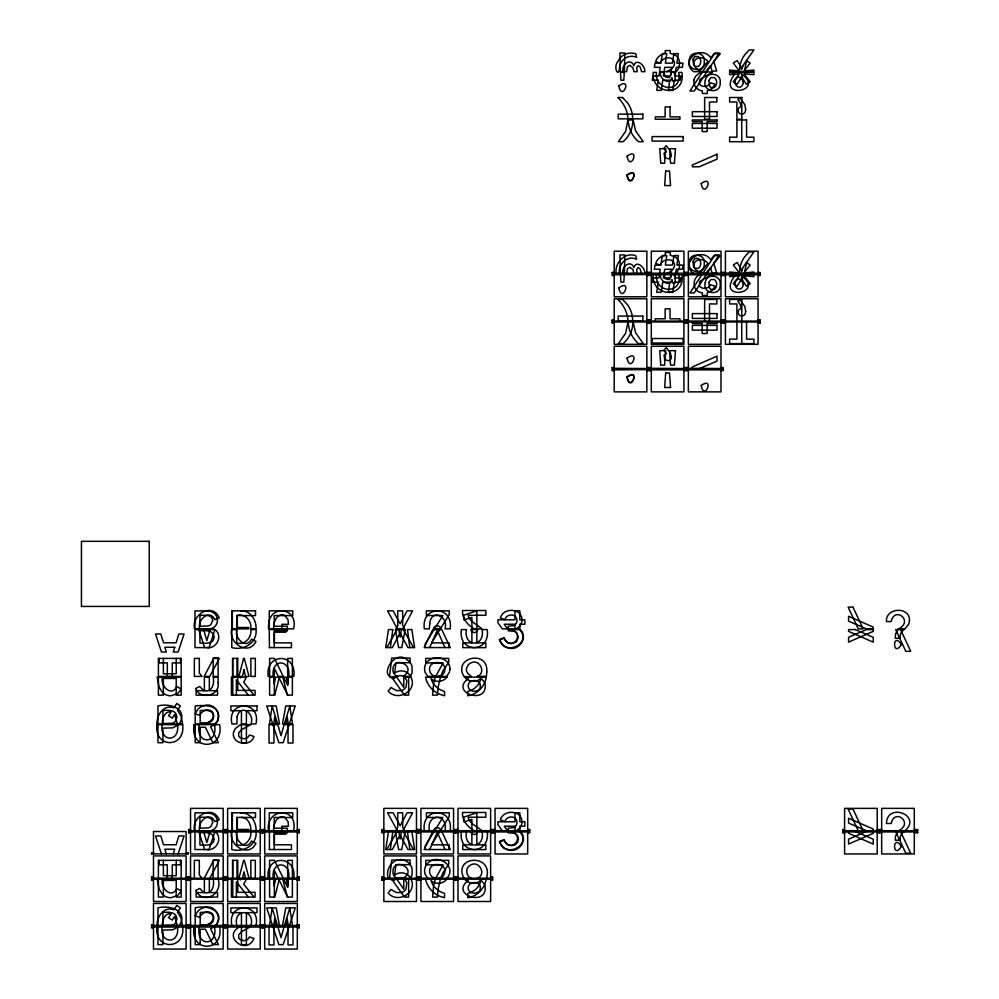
<?xml version="1.0" encoding="UTF-8"?>
<svg xmlns="http://www.w3.org/2000/svg" width="999" height="999" viewBox="0 0 999 999"><rect width="100%" height="100%" fill="white"/><g stroke="black" fill="none" stroke-linecap="round" stroke-linejoin="round"><path stroke-width="1.5" d="M262.799 880.194L264.685 880.194L262.799 880.269L262.799 879.17L299.213 879.17L299.213 880.269L297.315 880.269L299.213 879.944M297.315 877.921L299.213 877.921M299.213 927.497L297.315 927.834L299.213 927.821L299.213 926.71L297.315 926.785M455.444 831.942L453.558 831.605L455.444 831.692L455.444 832.729M157.043 925.898C156.543 916.995 163.861 905.868 173.838 909.852L176.823 905.419L180.357 907.891L177.497 912.199L181.044 917.944L182.555 925.898M182.655 926.61C185.614 950.499 153.983 950.499 156.943 926.61M194.068 926.61C189.61 952.784 224.126 952.784 219.668 926.61M268.144 878.346C265.197 854.47 296.79 854.47 293.856 878.346M194.53 830.806C191.096 816.27 212.7 803.92 219.231 819.804L214.76 821.503C209.728 810.514 196.94 821.815 199.688 830.806M268.444 830.806C265.347 807.654 298.614 806.006 293.581 830.806M256.069 831.518C257.33 844.854 243.881 852.784 231.78 849.537L231.78 831.518M627.984 321.915L625.649 333.229L618.406 343.619L623.126 343.619C629.395 338.274 632.966 330.157 632.804 321.915M744.305 71.691L746.665 60.34L753.883 49.95L749.163 49.95L744.53 55.07A26.611 26.611 0 0 0 739.822 66.596L739.472 71.691M744.305 273.626L746.665 262.275L753.883 251.885L749.163 251.885L744.53 257.005A26.611 26.611 0 0 0 739.822 268.531L739.472 273.626M624.363 71.691L624.85 53.009L619.917 53.009L620.391 71.691L626.648 71.691L627.372 66.796L629.732 65.347L632.891 67.607L633.903 71.691L637.15 71.691L636.675 67.645L638.099 65.659L640.084 66.908L641.62 71.691L644.767 71.691C645.654 65.996 636.4 57.48 633.841 65.609C630.606 57.218 620.829 65.01 623.176 71.691M624.313 274.338L623.776 282.18L620.966 282.18L620.441 274.338M624.363 273.626L624.85 254.945L619.917 254.945L620.391 273.626M429.345 830.806C426.223 812.786 448.201 812.849 445.042 830.806M482.117 831.518C485.227 849.562 463.361 849.437 466.421 831.518M177.472 724.675C180.232 742.619 159.453 742.482 162.1 724.675M177.472 926.61C180.232 944.554 159.453 944.417 162.1 926.61M162.25 723.963C162.2 718.93 164.535 710.614 171.091 711.987L168.606 715.684L172.253 718.156L174.688 714.497L177.322 723.963M162.25 925.898C162.2 920.866 164.535 912.549 171.091 913.923L168.606 917.619L172.253 920.091L174.688 916.433L177.322 925.898M199.251 724.675C195.292 744.804 218.531 744.967 214.448 724.675M199.251 926.61C195.292 946.74 218.531 946.902 214.448 926.61M273.301 676.41C270.567 658.466 291.296 658.628 288.674 676.41M273.301 878.346C270.567 860.401 291.296 860.564 288.674 878.346M487.225 831.518C490.659 855.494 457.842 855.494 461.376 831.518M273.626 628.87C273.189 622.714 276.748 612.399 284.727 615.396L288.024 619.617L288.436 624.325L281.855 624.325L281.855 628.87M273.626 830.806C273.189 824.65 276.748 814.335 284.727 817.332L288.024 821.553L288.436 826.26L281.855 826.26L281.855 830.806M424.325 830.806C420.904 806.817 453.658 806.842 450.162 830.806M199.688 628.87C196.94 619.88 209.728 608.578 214.76 619.567L219.231 617.869C212.7 601.985 191.096 614.335 194.53 628.87L213.599 628.87L212.188 628.234C217.095 626.435 218.694 620.329 216.433 615.908C212.138 608.466 201.885 611.525 194.98 610.851L194.98 628.87M250.874 831.518C251.785 839.572 245.08 847.052 236.738 844.942L236.738 831.518C234.228 840.084 246.166 851.897 251.548 841.058L255.956 843.343C248.826 858.278 228.371 845.466 231.593 831.518M389.56 676.398L391.733 658.079L410.052 658.079L410.052 662.699L396.041 662.699L394.568 673.201C399.463 669.13 407.817 670.529 410.626 676.398L403.121 676.398C419.043 666.121 390.846 653.758 393.057 671.565A6.943 6.943 0 0 0 396.403 675.948L397.552 676.398C376.123 682.18 393.094 648.264 406.493 659.34A11.676 11.676 0 0 1 412.05 666.545L412.1 672.814L410.427 676.398M389.56 878.346L391.733 860.027L410.052 860.027L410.052 864.647L396.041 864.647L394.568 875.149C399.463 871.078 407.817 872.477 410.626 878.346M273.751 723.963L274.75 716.633L276.061 723.963M273.751 925.898L274.75 918.568L276.061 925.898M390.334 647.577L392.819 629.57L388.486 629.57L385.714 647.577L392.332 647.577L400.062 633.016L407.979 647.577L414.635 647.577L411.838 629.57L407.467 629.57L409.827 647.577M390.334 849.537L392.819 831.518M659.465 274.338L658.94 277.872L652.896 277.872L652.185 282.155L658.304 282.155L656.755 292.307L661.213 292.307L662.762 282.155L669.829 282.155L668.281 292.307L672.739 292.307L674.288 282.155L680.194 282.155L680.843 277.872L674.912 277.872L675.461 274.338M659.565 273.626L660.214 269.268L654.37 269.268L655.019 265.072L660.876 265.072L662.325 255.569L666.783 255.569L665.359 265.072L672.402 265.072L673.888 255.569L678.333 255.569L676.885 265.072L683.029 265.072L682.392 269.268L676.261 269.268L675.574 273.626M670.991 72.403L670.454 75.949L663.398 75.949L663.948 72.403L659.465 72.403L658.94 75.949L652.896 75.949L652.185 80.22L658.304 80.22L656.755 90.372L661.213 90.372L662.762 80.22L669.829 80.22L668.281 90.372L672.739 90.372L674.288 80.22L680.194 80.22L680.843 75.949L674.912 75.949L675.461 72.403C669.542 69.98 671.977 75.15 669.205 77.685L665.621 77.035L663.823 72.403M671.103 71.691L671.765 67.333L664.735 67.333L664.06 71.691L659.565 71.691L660.214 67.333L654.37 67.333L655.019 63.137L660.876 63.137L662.325 53.634L666.783 53.634L665.359 63.137L672.402 63.137L673.888 53.634L678.333 53.634L676.885 63.137L683.029 63.137L682.392 67.333L676.261 67.333L675.574 71.691M671.103 273.626L671.765 269.268L664.735 269.268L664.06 273.626M272.203 705.956L269.43 723.963L279.533 723.963L276.199 705.956L266.745 705.956L272.677 723.963M269.43 925.898L272.203 907.891M388.486 831.518L385.714 849.537L392.332 849.537L400.062 834.964L407.979 849.537L414.635 849.537L411.838 831.518M663.948 274.338L663.398 277.872L670.454 277.872C671.066 270.642 671.827 277.884 669.205 279.62L665.621 278.971L663.823 274.338M286.039 723.963L287.3 717.02L288.212 723.963M286.039 925.898L287.3 918.955L288.212 925.898M405.082 831.518L401.798 849.537L398.601 849.537L395.354 831.518M282.442 925.898L285.776 907.891L295.254 907.891L289.323 925.898M401.486 629.57L400.174 637.037L398.838 629.57M401.486 831.518L400.174 838.985L398.838 831.518M433.803 830.806C433.903 826.71 440.559 826.722 440.684 830.806M477.734 831.518C477.572 835.514 471.029 835.526 470.879 831.518M486.251 879.07C484.815 888.373 477.247 896.453 467.782 897.714L467.782 893.381C474.225 891.957 479.745 886.725 481.006 880.181C476.635 884.664 468.281 883.953 464.485 879.07M486.413 878.346C494.193 853.458 452.322 855.119 463.936 878.346M279.345 677.135L274.775 695.142L269.605 695.142L269.605 677.135L274.363 677.135L274.363 695.142M242.457 878.346L243.981 871.777L245.529 878.346M279.345 879.07L274.775 897.077L269.605 897.077L269.605 879.07M238.861 878.346L243.594 860.339L244.28 860.339L249.001 878.346M275.736 879.07L273.963 885.876L274.076 879.07M284.353 723.963L289.897 705.956M284.141 926.61L280.994 937.624L277.859 926.61M284.353 925.898L289.897 907.891M210.09 629.582L206.843 640.621L203.634 629.582M173.252 853.958L174.725 849.2L164.885 849.2L166.346 853.958M210.09 831.518L206.843 842.557L203.634 831.518M214.96 629.582L209.016 647.602L194.98 647.602L194.98 629.582L215.047 629.582C223.239 635.601 216.633 649.362 206.793 647.602M178.134 853.958L184.078 835.951L178.846 835.951L176.111 844.742L163.511 844.742L160.802 835.951L155.519 835.951L161.438 853.958M214.96 831.518L209.016 849.537L194.98 849.537L194.98 831.518M289.086 724.675L283.154 742.694L278.846 742.694L272.914 724.675M289.323 723.963L295.254 705.956L285.776 705.956L282.442 723.963L292.557 723.963L289.76 705.956M289.086 926.61L283.154 944.629L278.846 944.629L272.914 926.61M440.434 677.122L437.974 687.886L437.487 695.129L432.555 695.129L433.641 683.378L435.364 677.122M440.671 676.398L443.081 670.616L448.713 662.25L448.713 658.391L425.761 658.391L425.761 662.899L443.156 662.899L435.639 676.398M440.434 879.07L437.974 889.834L437.487 897.077L432.555 897.077L433.641 885.326L435.364 879.07M440.671 878.346L443.081 872.564L448.713 864.197L448.713 860.339L425.761 860.339L425.761 864.847L443.156 864.847L435.639 878.346M429.657 647.577L437.275 630.319L444.98 647.577M429.657 849.537L437.275 832.267L444.98 849.537M396.041 830.806L397.727 827.247L397.727 812.786L402.659 812.786L402.659 827.247L404.345 830.806M432.767 831.518L424.175 849.537L450.312 849.537L441.758 831.518M204.146 878.346L213.661 860.339L219.38 860.339L209.753 878.346M240.834 879.07L240.372 879.957L239.66 879.07M246.441 879.07L243.719 884.152L254.008 897.077M386.8 647.577L396.99 629.57M397.402 628.858L387.562 610.839L393.156 610.839L400.162 623.826L407.117 610.839L412.624 610.839L402.947 628.858M386.8 849.537L396.99 831.518M397.402 830.806L387.562 812.786L393.156 812.786L400.162 825.773L407.117 812.786L412.624 812.786L402.947 830.806M434.128 629.57L425.237 643.93L425.237 647.577M434.577 628.858L442.844 615.509L426.411 615.509L426.411 610.839L449.25 610.839L449.25 614.547L440.322 628.858M434.128 831.518L425.237 845.878L425.237 849.537M434.577 830.806L442.844 817.457L426.411 817.457L426.411 812.786L449.25 812.786L449.25 816.495L440.322 830.806M439.872 629.57L431.568 642.881L449.113 642.881L449.113 647.577M439.872 831.518L431.568 844.829L449.113 844.829L449.113 849.537M897.764 629.582L895.454 634.34L895.254 638.274L900.161 638.274L900.161 636.825A7.642 7.642 0 0 1 902.484 631.131L904.145 629.582L895.678 629.582L905.818 651.323L910.701 651.323L900.561 629.582M897.764 831.518L895.454 836.275L895.254 840.196L900.161 840.196L900.161 838.76A7.642 7.642 0 0 1 902.484 833.066L904.145 831.518M702.185 72.403L689.909 91.009L694.218 91.009L706.48 72.403M702.659 71.691L714.972 53.009L719.28 53.009L706.955 71.691L693.631 71.691C679.495 61.064 701.123 44.218 710.776 57.767L714.06 53.721L720.254 53.721L713.823 61.601L716.683 71.066L712.012 71.066L710.551 65.609L705.606 71.691M702.185 274.338L689.909 292.944L694.218 292.944L706.48 274.338M702.659 273.626L714.972 254.945L719.28 254.945L706.955 273.626M179.296 723.963C188.524 708.89 170.155 702.684 157.954 705.956L157.954 723.963M179.296 925.898C188.524 910.826 170.155 904.619 157.954 907.891L157.954 925.898M410.427 878.346L412.1 874.762L412.05 868.506A11.676 11.676 0 0 0 406.493 861.288C395.592 854.919 384.578 867.532 388.324 878.346M446.978 879.07C443.481 883.965 435.364 884.864 431.068 880.519C432.779 886.862 438.336 891.657 444.555 893.381L444.555 897.714L440.222 896.428A24.138 24.138 0 0 1 426.286 881.88L425.574 879.07M742.082 72.403L741.083 73.639C766.595 91.571 715.684 99.763 734.552 74.338L731.618 72.403M705.606 273.626L710.551 267.545L712.012 273.002L716.683 273.002L713.823 263.536L720.254 255.644L714.06 255.644L710.776 259.703C701.123 246.154 679.495 262.999 693.631 273.626M742.082 274.338L741.083 275.562C766.595 293.506 715.684 301.698 734.552 276.273L731.618 274.338M676.248 273.626L679.395 268.157L679.32 262.799A9.441 9.441 0 0 0 675.062 256.88L670.204 255.207L670.204 252.497L665.297 252.497L665.297 255.282A12.425 12.425 0 0 0 657.005 260.577L655.594 263.424L660.177 265.097C662.075 260.277 668.518 257.979 672.777 261.164C677.709 266.546 671.153 272.552 665.759 273.626M483.054 677.122L480.369 678.646A8.192 8.192 0 0 1 485.039 683.803C488.361 705.531 449.238 693.006 468.169 678.621L465.534 677.135M446.665 878.346C457.879 867.095 437.962 852.759 428.096 862.911A10.527 10.527 0 0 0 424.563 870.966L425.012 874.113L427.772 878.346M483.054 879.07L480.369 880.594A8.192 8.192 0 0 1 485.039 885.751C488.361 907.479 449.238 894.954 468.169 880.569L465.534 879.083M898.338 830.806C914.247 823.326 894.729 807.442 891.195 823.488L886.463 823.488C886.975 801.822 922.589 815.496 904.907 830.806M214.91 724.675L210.589 726.822L218.381 742.694L212.899 742.694L205.382 727.284L200.175 727.284L200.175 742.694L195.217 742.694L195.217 724.675M214.91 926.61L210.589 928.758L218.381 944.629L212.899 944.629L205.382 929.22L200.175 929.22L200.175 944.629L195.217 944.629L195.217 926.61M215.709 925.898C226.036 911.238 207.455 904.395 195.217 907.891L195.217 925.898M178.709 724.675L172.715 727.871L162.912 728.121L162.912 742.694L157.954 742.694L157.954 724.675M178.709 926.61L172.715 929.807L162.912 930.057L162.912 944.629L157.954 944.629L157.954 926.61M395.829 677.122L393.906 678.658L389.997 677.122L396.765 677.122L403.771 687.312L403.771 677.122L410.951 677.122C417.832 690.896 397.739 702.047 388.186 691.196L390.971 687.449L396.478 690.609L401.323 690.596A7.455 7.455 0 0 0 406.019 686.987L406.843 680.918L404.795 677.122M395.829 879.07L393.906 880.606L389.997 879.07M214.623 723.963C223.888 717.207 215.247 701.935 204.458 705.594A12.65 12.65 0 0 0 197.715 709.44L195.167 713.773L199.725 715.446C201.523 710.813 207.73 708.129 211.888 711.388C216.721 716.87 209.902 722.452 204.758 723.963M214.623 925.898C223.888 919.142 215.247 903.87 204.458 907.529A12.65 12.65 0 0 0 197.715 911.375L195.167 915.708L199.725 917.382C201.523 912.749 207.73 910.064 211.888 913.323C216.721 918.805 209.902 924.387 204.758 925.898M250.712 926.61L241.87 931.493L238.649 934.739L238.786 938.036L239.872 939.46L243.644 940.658A5.994 5.994 0 0 0 248.614 938.348L249.475 936.912L253.983 938.436C246.229 956.555 221.266 935.251 240.359 926.61M712.299 274.338L699.937 281.219L699.288 285.814C701.76 289.797 708.766 288.961 710.551 284.703L715.072 286.226L712.362 290.434L707.28 292.757L707.28 295.467L702.372 295.467L702.372 292.807C691.77 292.27 691.32 276.648 701.198 274.338M403.246 878.333C418.893 868.306 391.021 855.544 393.057 873.513A6.943 6.943 0 0 0 396.403 877.896L397.552 878.346M866.32 831.518L848.576 839.21L848.576 844.055L873.238 833.303L873.238 831.518M699.275 368.718L717.007 361.089L717.007 356.181L692.344 366.933L692.344 368.718M396.84 676.398L400.599 675.511L403.921 676.398M396.84 878.346L400.599 877.459L403.921 878.346M476.998 878.346C487.125 875.087 479.233 859.527 470.304 865.196A6.806 6.806 0 0 0 466.945 869.505C466.096 873.051 467.807 877.222 471.428 878.346M438.074 676.398L441.208 675.536A6.956 6.956 0 0 0 444.605 671.216C447.739 659.652 426.71 659.64 429.845 671.216A6.981 6.981 0 0 0 433.229 675.536L436.351 676.398M438.074 878.346L441.208 877.484A6.956 6.956 0 0 0 444.605 873.163C447.739 861.6 426.71 861.6 429.845 873.163A6.981 6.981 0 0 0 433.229 877.484L436.351 878.346M206.793 849.537C216.633 851.298 223.239 837.537 215.047 831.518M612.337 272.49L614.223 272.415M646.852 272.415L648.751 272.49M649.4 272.49L651.298 272.49M683.928 272.49L685.814 272.49M686.463 272.49L688.361 272.415M720.991 272.49L722.889 272.415L722.889 273.526L720.991 273.451M723.538 272.49L725.424 272.49M758.054 272.49L759.952 272.415L759.952 273.526L758.054 273.451M612.337 272.739L614.223 272.739L614.223 251.186L646.852 251.186L646.852 272.739L648.751 272.739M649.4 272.739L651.298 272.739L651.298 251.186L683.928 251.186L683.928 272.739L685.814 272.739M686.463 272.739L688.361 272.739L688.361 251.186L720.991 251.186L720.991 272.739L722.889 272.739M723.538 272.739L725.424 272.739L725.424 251.186L758.054 251.186L758.054 272.739L759.952 272.739M612.337 273.202L648.751 273.202M649.4 273.202L685.814 273.202M686.463 273.202L722.889 273.202M723.538 273.202L759.952 273.202M614.223 273.526L612.337 273.451L612.337 272.415M646.852 273.451L648.751 273.526L648.751 272.415M651.298 273.451L649.4 273.526L649.4 272.415M683.928 273.451L685.814 273.451L685.814 272.415M688.361 273.526L686.463 273.451L686.463 272.415M725.424 273.451L723.538 273.451L723.538 272.415M648.751 274.513L612.337 274.762M614.223 274.513L612.337 274.438L612.337 275.549L614.223 275.474M649.4 274.513L651.298 274.513M683.928 274.513L685.814 274.513M686.463 274.513L688.361 274.513M720.991 274.513L722.889 274.438L722.889 275.549L720.991 275.474M725.424 274.513L723.538 274.438L723.538 275.549L725.424 275.474M758.054 274.513L759.952 274.438L759.952 275.549L758.054 275.474M648.751 274.762L646.852 274.338M649.4 274.762L685.814 274.762M686.463 274.762L722.889 274.762M723.538 274.762L759.952 274.762M612.337 275.225L614.223 275.225L614.223 296.778L646.852 296.778L646.852 275.225L648.751 275.225M649.4 275.225L651.298 275.225L651.298 296.778L683.928 296.778L683.928 275.225L685.814 275.225M686.463 275.225L688.361 275.225L688.361 296.778L720.991 296.778L720.991 275.225L722.889 275.225M723.538 275.225L725.424 275.225L725.424 296.778L758.054 296.778L758.054 275.225L759.952 275.225M646.852 275.474L648.751 275.474L648.751 274.438M651.298 275.474L649.4 275.474L649.4 274.438M683.928 275.549L685.814 275.474L685.814 274.438M688.361 275.474L686.463 275.474L686.463 274.438M612.337 319.967L614.223 319.967L612.337 320.042L612.337 321.066L648.751 321.066L648.751 319.967L646.852 319.967L648.751 320.042M649.4 319.967L651.298 319.967L649.4 320.042L649.4 321.066L685.814 321.066L685.814 319.967L683.928 319.967L685.814 320.042M686.463 319.967L688.361 319.967L686.463 320.042L686.463 321.066L722.889 321.066L722.889 319.967L720.991 319.967L722.889 320.042M723.538 319.967L725.424 319.967L723.538 320.042L723.538 321.066L759.952 321.066L759.952 319.967L758.054 319.967L759.952 320.042M612.337 320.292L614.223 320.292L614.223 298.738L646.852 298.738L646.852 320.292L648.751 320.292M649.4 320.292L651.298 320.292L651.298 298.738L683.928 298.738L683.928 320.292L685.814 320.292M686.463 320.292L688.361 320.292L688.361 298.738L720.991 298.738L720.991 320.292L722.889 320.292M723.538 320.292L725.424 320.292L725.424 298.738L758.054 298.738L758.054 320.292L759.952 320.292M612.337 320.741L614.223 321.166M648.751 320.741L646.852 321.166M649.4 320.741L651.298 321.166M685.814 320.741L683.928 321.166M686.463 320.741L688.361 321.166M722.889 320.741L720.991 321.166M723.538 320.741L725.424 321.166M759.952 320.741L758.054 321.166M612.337 320.991L614.223 320.991M646.852 320.991L648.751 320.991M649.4 320.991L651.298 320.991M683.928 320.991L685.814 320.991M686.463 320.991L688.361 320.991M720.991 320.991L722.889 320.991M723.538 320.991L725.424 320.991M758.054 320.991L759.952 320.991M614.223 323.089L612.337 323.089L612.337 321.99L648.751 321.99L648.751 323.089L646.852 323.089M651.298 323.089L649.4 323.089L649.4 321.99L685.814 321.99L685.814 323.089L683.928 323.089M688.361 323.089L686.463 323.089L686.463 321.99L722.889 321.99L722.889 323.089L720.991 323.089M725.424 323.089L723.538 323.089L723.538 321.99L759.952 321.99L759.952 323.089L758.054 323.089M612.337 322.065L614.223 322.065M646.852 322.065L648.751 322.065M649.4 322.065L651.298 322.065M683.928 322.065L685.814 322.065M686.463 322.065L688.361 322.065M720.991 322.065L722.889 322.065M723.538 322.065L725.424 322.065M758.054 322.065L759.952 322.065M612.337 322.315L614.223 321.89M648.751 322.315L646.852 321.89M649.4 322.315L651.298 321.89M685.814 322.315L683.928 321.89M686.463 322.315L688.361 321.89M722.889 322.315L720.991 321.89M723.538 322.315L725.424 321.89M759.952 322.315L758.054 321.89M612.337 322.764L614.223 322.764L614.223 344.318L646.852 344.318L646.852 322.764L648.751 322.764M649.4 322.764L651.298 322.764L651.298 344.318L683.928 344.318L683.928 322.764L685.814 322.764M686.463 322.764L688.361 322.764L688.361 344.318L720.991 344.318L720.991 322.764L722.889 322.764M723.538 322.764L725.424 322.764L725.424 344.318L758.054 344.318L758.054 322.764L759.952 322.764M612.337 323.014L614.223 323.014M646.852 323.014L648.751 323.014M649.4 323.014L651.298 323.014M683.928 323.014L685.814 323.014M686.463 323.014L688.361 323.014M720.991 323.014L722.889 323.014M723.538 323.014L725.424 323.014M758.054 323.014L759.952 323.014M612.337 367.582L614.223 367.582M646.852 367.507L648.751 367.582M651.298 367.582L649.4 367.507L649.4 368.619L651.298 368.544M683.928 367.582L685.814 367.507L685.814 368.619M686.463 367.582L688.361 367.582M720.991 367.582L722.889 367.507L722.889 368.619M612.337 367.832L614.223 367.832L614.223 346.278L646.852 346.278L646.852 367.832L648.751 367.832M649.4 367.832L651.298 367.832L651.298 346.278L683.928 346.278L683.928 367.832L685.814 367.832M686.463 367.832L688.361 367.832L688.361 346.278L720.991 346.278L720.991 367.832L722.889 367.832M612.337 368.294L648.751 368.544M648.751 368.294L646.852 368.718M649.4 368.294L685.814 368.544M685.814 368.294L683.928 368.718M686.463 368.294L722.889 368.544M722.889 368.294L720.991 368.718M614.223 368.544L612.337 368.619L612.337 367.507M686.463 368.544L688.361 368.619M648.751 369.605L612.337 369.855M614.223 369.605L612.337 369.53L612.337 370.641L614.223 370.567M649.4 369.605L651.298 369.605M683.928 369.605L685.814 369.605M688.361 369.605L686.463 369.53L686.463 370.641L688.361 370.567M720.991 369.605L722.889 369.605M648.751 369.855L646.852 369.43M649.4 369.855L685.814 369.855M686.463 369.855L722.889 369.855M612.337 370.317L614.223 370.317L614.223 391.87L646.852 391.87L646.852 370.317L648.751 370.317M649.4 370.317L651.298 370.317L651.298 391.87L683.928 391.87L683.928 370.317L685.814 370.317M686.463 370.317L688.361 370.317L688.361 391.87L720.991 391.87L720.991 370.317L722.889 370.317M646.852 370.641L648.751 370.567L648.751 369.53M651.298 370.567L649.4 370.641L649.4 369.53M683.928 370.567L685.814 370.567L685.814 369.53M720.991 370.641L722.889 370.567L722.889 369.53M236.751 629.582L231.593 629.582C228.371 643.531 248.826 656.343 255.956 641.408L251.548 639.123C246.179 649.962 234.216 638.161 236.751 629.582L236.738 643.006C245.08 645.117 251.785 637.637 250.874 629.582L256.069 629.582C257.33 642.919 243.881 650.849 231.78 647.602L231.78 629.582M269.268 647.602L291.446 647.602L291.446 642.869L274.388 642.869L274.388 632.192L285.889 632.192L285.889 629.582M188.661 829.595L190.547 829.595L188.661 829.669L188.661 830.706L225.075 830.706L225.075 829.595L223.177 829.595L225.075 829.669M225.724 829.595L227.622 829.595L225.724 829.669L225.724 830.706L262.138 830.706L262.138 829.595L260.252 829.595L262.138 829.669M262.799 829.595L264.685 829.595L262.799 829.669L262.799 830.706L299.213 830.706L299.213 829.595L297.315 829.595L299.213 829.669M381.968 829.595L383.853 829.595L381.968 829.669L381.968 830.706L418.381 830.706L418.381 829.595L416.483 829.595L418.381 829.669M419.031 829.595L420.929 829.595L419.031 829.669L419.031 830.706L455.444 830.706L455.444 829.595L453.558 829.595L455.444 829.669M456.093 829.595L457.992 829.595L456.093 829.669L456.093 830.706L492.519 830.706L492.519 829.595L490.621 829.595L492.519 829.669M493.169 829.595L495.054 829.595L493.169 829.669L493.169 830.706L529.582 830.706L529.582 829.595L527.684 829.595L529.582 829.669M842.706 829.595L844.592 829.595L842.706 829.669L842.706 830.706L879.12 830.706L879.12 829.595L877.222 829.595L879.12 829.669M879.769 829.595L881.667 829.595L879.769 829.669L879.769 830.706L917.557 830.706L917.557 829.595L914.297 829.595L917.557 829.669M188.661 829.919L190.547 829.919L190.547 808.366L223.177 808.366L223.177 829.919L225.075 829.919M225.724 829.919L227.622 829.919L227.622 808.366L260.252 808.366L260.252 829.919L262.138 829.919M262.799 829.919L264.685 829.919L264.685 808.366L297.315 808.366L297.315 829.919L299.213 829.919M381.968 829.919L383.853 829.919L383.853 808.366L416.483 808.366L416.483 829.919L418.381 829.919M419.031 829.919L420.929 829.919L420.929 808.366L453.558 808.366L453.558 829.919L455.444 829.919M456.093 829.919L457.992 829.919L457.992 808.366L490.621 808.366L490.621 829.919L492.519 829.919M493.169 829.919L495.054 829.919L495.054 808.378L527.684 808.378L527.684 829.919L529.582 829.919M842.706 829.919L844.592 829.919L844.592 808.366L877.222 808.366L877.222 829.919L879.12 829.919M879.769 829.919L881.667 829.919L881.667 808.366L914.297 808.366L914.297 829.919L917.557 829.919M188.661 830.381L190.547 830.806M225.075 830.381L223.177 830.806M225.724 830.381L227.622 830.806M262.138 830.381L260.252 830.806M262.799 830.381L264.685 830.806M299.213 830.381L297.315 830.806M381.968 830.381L383.853 830.806M418.381 830.381L416.483 830.806M419.031 830.381L420.929 830.806M455.444 830.381L453.558 830.806M456.093 830.381L457.992 830.806M492.519 830.381L490.621 830.806M493.169 830.381L495.054 830.818M529.582 830.381L527.684 830.818M842.706 830.381L844.592 830.806M879.12 830.381L877.222 830.806M879.769 830.381L881.667 830.806M917.557 830.381L914.297 830.806M188.661 830.631L190.547 830.631M223.177 830.631L225.075 830.631M225.724 830.631L227.622 830.631M260.252 830.631L262.138 830.631M262.799 830.631L264.685 830.631M297.315 830.631L299.213 830.631M381.968 830.631L383.853 830.631M416.483 830.631L418.381 830.631M419.031 830.631L420.929 830.631M453.558 830.631L455.444 830.631M456.093 830.631L457.992 830.631M490.621 830.631L492.519 830.631M493.169 830.631L495.054 830.631M527.684 830.631L529.582 830.631M842.706 830.631L844.592 830.631M877.222 830.631L879.12 830.631M879.769 830.631L881.667 830.631M914.297 830.631L917.557 830.631M190.547 831.618L188.661 831.692L188.661 832.729M223.177 831.692L225.075 831.618L225.075 832.729L223.177 832.654M227.622 831.692L225.724 831.618L225.724 832.729L227.622 832.654M260.252 831.692L262.138 831.618L262.138 832.729M264.685 831.618L262.799 831.692L262.799 832.729M297.315 831.692L299.213 831.618L299.213 832.729M383.853 831.618L381.968 831.692L381.968 832.729L383.853 832.654M416.483 831.692L418.381 831.692L418.381 832.729M420.929 831.692L419.031 831.692L419.031 832.729M457.992 831.692L456.093 831.618L456.093 832.729L457.992 832.654M490.621 831.692L492.519 831.692L492.519 832.729M495.054 831.618L493.169 831.692L493.169 832.729L495.054 832.654M527.684 831.692L529.582 831.692L529.582 832.729L527.684 832.654M844.592 831.618L842.706 831.692L842.706 832.729M877.222 831.692L879.12 831.692L879.12 832.729M881.667 831.692L879.769 831.618L879.769 832.729L881.667 832.654M914.297 831.692L917.557 831.692L917.557 832.729M188.661 831.942L225.075 831.942M225.724 831.942L262.138 831.942M262.799 831.942L299.213 831.942M381.968 831.942L418.381 831.942M419.031 831.942L453.546 831.942M456.093 831.942L492.519 831.942M493.169 831.942L529.582 831.942M842.706 831.942L879.12 831.942M879.769 831.942L917.557 831.942M188.661 832.404L190.547 832.404L190.547 853.958L223.177 853.958L223.177 832.404L225.075 832.404M225.724 832.404L227.622 832.404L227.622 853.958L260.252 853.958L260.252 832.404L262.138 832.404M262.799 832.404L264.685 832.404L264.685 853.958L297.315 853.958L297.315 832.404L299.213 832.404M381.968 832.404L383.853 832.404L383.853 853.958L416.483 853.958L416.483 832.404L418.381 832.404M419.031 832.404L420.929 832.404L420.929 853.958L453.558 853.958L453.558 832.404L455.444 832.404M456.093 832.404L457.992 832.404L457.992 853.958L490.621 853.958L490.621 832.404L492.519 832.404M493.169 832.404L495.054 832.404L495.054 853.958L527.684 853.958L527.684 832.404L529.582 832.404M842.706 832.404L844.592 832.404L844.592 853.958L877.222 853.958L877.222 832.404L879.12 832.404M879.769 832.404L881.667 832.404L881.667 853.958L914.297 853.958L914.297 832.404L917.557 832.404M188.661 832.654L190.547 832.729M260.252 832.729L262.138 832.654M262.799 832.654L264.685 832.729M297.315 832.729L299.213 832.654M416.483 832.654L418.381 832.654M419.031 832.654L420.929 832.654M453.558 832.654L455.444 832.654M490.621 832.729L492.519 832.654M842.706 832.654L844.592 832.729M877.222 832.729L879.12 832.654M914.297 832.729L917.557 832.654M269.268 849.537L291.446 849.537L291.446 844.804L274.388 844.804L274.388 834.128L285.889 834.128L285.889 831.518M153.484 852.746L151.586 852.746L151.586 853.858L187.999 853.858L187.999 852.746L186.114 852.746M151.586 852.821L153.484 852.821M186.114 852.821L187.999 852.821M151.586 853.071L153.484 853.071L153.484 831.518L186.114 831.518L186.114 853.071L187.999 853.071M151.586 853.533L153.484 853.958M187.999 853.533L186.114 853.958M151.586 853.783L153.484 853.783M186.114 853.783L187.999 853.783M151.586 877.222L153.484 877.147M186.114 877.147L187.999 877.222M190.547 877.222L188.661 877.147L188.661 878.246L225.075 878.246L225.075 877.147M223.177 877.147L225.075 877.222M225.724 877.222L227.622 877.222M260.252 877.222L262.138 877.222M262.799 877.222L264.685 877.222M297.315 877.222L299.213 877.222M381.968 877.222L383.853 877.222M416.483 877.222L418.381 877.147L418.381 878.246L381.968 878.171L381.968 877.147M419.031 877.222L420.929 877.147M453.558 877.147L455.444 877.222M456.093 877.222L457.992 877.147M490.621 877.222L492.519 877.222M151.586 877.472L153.484 877.472L153.484 855.918L186.114 855.918L186.114 877.472L187.999 877.472M188.661 877.472L190.547 877.472L190.547 855.918L223.177 855.918L223.177 877.472L225.075 877.472M225.724 877.472L227.622 877.472L227.622 855.918L260.252 855.918L260.252 877.472L262.138 877.472M262.799 877.472L264.685 877.472L264.685 855.918L297.315 855.918L297.315 877.472L299.213 877.472M381.968 877.472L383.853 877.472L383.853 855.918L416.483 855.918L416.483 877.472L418.381 877.472M419.031 877.472L420.929 877.472L420.929 855.918L453.558 855.918L453.558 877.472L455.444 877.472M456.093 877.472L457.992 877.472L457.992 855.918L490.621 855.918L490.621 877.472L492.519 877.472M151.586 877.921L153.484 878.346M187.999 877.921L186.114 878.346M188.661 877.921L190.547 878.346M223.177 877.921L225.075 877.921M225.724 877.921L227.622 878.346M262.138 877.921L260.252 878.346M262.799 877.921L264.685 878.346M381.968 877.921L383.853 878.346M418.381 877.921L416.483 878.346M419.031 877.921L420.929 878.346M455.444 877.921L453.558 878.346M456.093 877.921L457.992 878.346M492.519 877.921L490.621 878.346M151.586 879.245L153.484 879.245M186.114 879.245L187.999 879.245M188.661 879.245L190.547 879.245M223.177 879.245L225.075 879.245M225.724 879.245L227.622 879.245M260.252 879.245L262.138 879.245M262.799 879.245L264.685 879.245M297.315 879.245L299.213 879.245M381.968 879.245L383.853 879.245M416.483 879.245L418.381 879.245M419.031 879.245L420.929 879.245M453.558 879.245L455.444 879.245M456.093 879.245L457.992 879.245M490.621 879.245L492.519 879.245M151.586 879.495L153.484 879.07M187.999 879.495L186.114 879.07M188.661 879.495L190.547 879.07M225.075 879.495L223.177 879.07M225.724 879.495L227.622 879.07M262.138 879.495L260.252 879.07M262.799 879.495L264.685 879.07M297.315 879.495L299.213 879.495M381.968 879.495L383.853 879.07M418.381 879.495L416.483 879.07M419.031 879.495L420.929 879.07M455.444 879.495L453.558 879.07M456.093 879.495L457.992 879.07M492.519 879.495L490.621 879.07M151.586 879.944L153.484 879.944L153.484 901.498L186.114 901.498L186.114 879.944L187.999 879.944M188.661 879.944L190.547 879.944L190.547 901.498L223.177 901.498L223.177 879.944L225.075 879.944M225.724 879.944L227.622 879.944L227.622 901.498L260.252 901.498L260.252 879.944L262.138 879.944M262.799 879.944L264.685 879.944L264.685 901.498L297.315 901.498L297.315 879.944M381.968 879.944L383.853 879.944L383.853 901.498L416.483 901.498L416.483 879.944L418.381 879.944M419.031 879.944L420.929 879.944L420.929 901.498L453.558 901.498L453.558 879.944L455.444 879.944M456.093 879.944L457.992 879.944L457.992 901.498L490.621 901.498L490.621 879.944L492.519 879.944M151.586 880.194L153.484 880.194L151.586 880.269L151.586 879.17L187.999 879.17L187.999 880.269L186.114 880.269L187.999 880.194M188.661 880.194L190.547 880.194L188.661 880.269L188.661 879.17L225.075 879.17L225.075 880.269L223.177 880.269L225.075 880.194M225.724 880.194L227.622 880.194L225.724 880.269L225.724 879.17L262.138 879.17L262.138 880.269L260.252 880.269L262.138 880.194M297.315 880.194L299.213 880.194M381.968 880.194L383.853 880.194L381.968 880.269L381.968 879.17L418.381 879.17L418.381 880.269L416.483 880.269L418.381 880.194M419.031 880.194L420.929 880.194L419.031 880.269L419.031 879.17L455.444 879.17L455.444 880.269L453.558 880.269L455.444 880.194M456.093 880.194L457.992 880.194L456.093 880.269L456.093 879.17L492.519 879.17L492.519 880.269L490.621 880.269L492.519 880.194M153.484 924.762L151.586 924.762L151.586 925.798L153.484 925.723M186.114 924.762L187.999 924.762L187.999 925.798L186.114 925.723M190.547 924.687L188.661 924.762L188.661 925.798L190.547 925.723M223.177 924.762L225.075 924.762L225.075 925.798L223.177 925.723M227.622 924.762L225.724 924.762L225.724 925.798L227.622 925.798M260.252 924.687L262.138 924.762L262.138 925.798L260.252 925.798M264.685 924.762L262.799 924.762L262.799 925.798L264.685 925.723M297.315 924.762L299.213 924.762L299.213 925.798L297.315 925.798M151.586 925.012L153.484 925.012L153.484 903.458L186.114 903.458L186.114 925.012L187.999 925.012M188.661 925.012L190.547 925.012L190.547 903.458L223.177 903.458L223.177 925.012L225.075 925.012M225.724 925.012L227.622 925.012L227.622 903.458L260.252 903.458L260.252 925.012L262.138 925.012M262.799 925.012L264.685 925.012L264.685 903.458L297.315 903.458L297.315 925.012L299.213 925.012M151.586 925.474L187.999 925.474M188.661 925.474L225.075 925.474M225.724 925.474L262.138 925.474M262.799 925.474L299.213 925.474M153.484 926.71L151.586 926.785L151.586 927.821L153.484 927.746M186.114 926.71L187.999 926.785L187.999 927.821L186.101 927.746L187.999 927.497M190.547 926.785L188.661 926.785L188.661 927.821L190.547 927.821M223.177 926.71L225.075 926.785L225.075 927.821L223.177 927.746M227.622 926.785L225.724 926.785L225.724 927.821L227.622 927.746M260.252 926.785L262.138 926.71L262.138 927.821L260.252 927.746M264.685 926.785L262.799 926.785L262.799 927.821L264.685 927.821M151.586 927.035L187.999 927.035M188.661 927.035L225.075 927.035M225.724 927.035L262.138 927.035M262.799 927.035L299.213 927.035M151.586 927.497L153.484 927.497L153.484 949.05L186.114 949.05L186.101 927.497M188.661 927.497L190.547 927.497L190.547 949.05L223.177 949.05L223.177 927.497L225.075 927.497M225.724 927.497L227.622 927.497L227.622 949.05L260.252 949.05L260.252 927.497L262.138 927.497M262.799 927.497L264.685 927.497L264.685 949.05L297.315 949.05L297.315 927.497M240.572 610.851C250.337 610.164 256.556 620.004 256.056 628.87L250.874 628.87C251.76 620.829 245.18 613.136 236.738 615.446L236.738 628.87M240.572 812.786C250.337 812.1 256.556 821.94 256.056 830.806M241.234 817.382C248.127 817.207 251.074 825.012 250.874 830.806M866.495 830.806L848.576 823.089L848.576 818.206L873.238 829.045L873.238 830.806M855.331 831.518L873.238 839.235L873.238 844.118L848.576 833.278L848.576 831.518M213.599 830.806L212.188 830.169C217.095 828.371 218.694 822.264 216.433 817.844C212.138 810.401 201.885 813.461 194.98 812.786L194.98 830.806M519.143 628.87L517.395 627.872L519.318 626.435A9.141 9.141 0 0 0 521.99 619.892C522.015 608.004 503.346 607.13 500.387 617.931L504.907 619.655C506.468 613.274 517.107 613.374 516.945 620.479A5.357 5.357 0 0 1 513.286 625.774L508.216 626.173L508.216 628.87L519.855 628.87L519.855 624.238L524.837 624.238L524.837 619.805L519.855 619.805L519.855 610.851L514.972 610.851L514.972 619.805L497.914 619.805L497.914 622.689L502.31 628.87L507.467 628.87L504.283 624.238L514.972 624.238L514.972 628.87M519.143 830.818L517.395 829.819L519.318 828.383A9.141 9.141 0 0 0 521.99 821.84C522.015 809.952 503.346 809.078 500.387 819.879L504.907 821.615C506.468 815.234 517.107 815.321 516.945 822.427A5.357 5.357 0 0 1 513.286 827.721L508.216 828.121L508.216 830.818M512.237 629.57C525.649 636.001 510.052 651.573 504.245 638.061L499.837 640.047C505.169 656.518 532.242 643.568 519.655 629.57M474.213 628.858C467.707 624.999 461.963 618.568 462.537 610.526L485.839 610.526L485.839 615.284L468.131 615.284C469.555 622.102 477.435 624.35 481.83 628.858L471.89 628.858L471.89 617.394L463.861 619.942L463.861 615.184L476.848 610.776L476.848 628.858M512.237 831.518C525.649 837.949 510.052 853.521 504.245 840.009L499.837 841.995C505.169 858.466 532.242 845.516 519.655 831.518M474.213 830.806C467.707 826.947 461.963 820.516 462.537 812.474L485.839 812.474L485.839 817.232L468.131 817.232C469.555 824.05 477.435 826.298 481.83 830.806M404.795 879.07L406.843 882.866L406.019 888.935A7.455 7.455 0 0 1 401.323 892.544L396.478 892.557L390.971 889.397L388.186 893.143C397.739 903.995 417.832 892.844 410.951 879.07M520.129 831.518C528.896 839.36 518.768 853.371 508.254 849.887A11.001 11.001 0 0 1 501.798 845.991L499.313 841.558L503.833 839.684L505.232 842.307A7.105 7.105 0 0 0 511.363 845.516C517.22 846.203 520.679 838.673 516.533 834.565L514.273 833.216L508.216 832.766L508.216 831.518M254.008 695.142L243.719 682.217L246.441 677.135L240.834 677.135L240.372 678.021L239.66 677.135L231.418 677.135L231.418 695.142L255.082 695.142L255.082 690.396L237.737 690.396L237.737 677.135M202.023 878.346L199.313 874.937L199.313 860.339L194.343 860.339L194.343 878.346M248.314 695.142L236.376 679.807L236.376 695.142M248.314 897.077L236.376 881.742L236.376 897.077M502.31 830.818L497.914 824.637L497.914 821.752L514.972 821.752L514.972 812.811L519.855 812.811L519.855 821.752L524.837 821.752L524.837 826.185L519.855 826.185L519.855 830.818M391.62 677.122L404.445 695.129L408.641 695.129L408.641 677.122M391.62 879.07L404.445 897.077L408.641 897.077L408.641 879.07M507.467 830.818L504.283 826.185L514.972 826.185L514.972 830.818M396.765 879.07L403.771 889.26L403.771 879.07M403.359 629.57L413.536 647.577M403.359 831.518L413.536 849.537M278.709 677.135L287.687 695.142M278.346 878.346L274.25 870.154L274.363 878.346M278.709 879.07L287.687 897.077M283.641 677.135L287.737 685.489L287.662 677.135L292.382 677.135L292.382 695.142L287.4 695.142L282.767 677.135M283.291 878.346L274.438 860.339L269.605 860.339L269.605 878.346M283.641 879.07L287.737 887.424L287.662 879.07M900.561 831.518L910.701 853.258L905.818 853.258L895.678 831.518M863.161 830.806L853.009 809.065L848.126 809.065L858.278 830.806M198.739 629.582L204.658 647.602M272.677 925.898L266.745 907.891L276.199 907.891L279.533 925.898M198.739 831.518L204.658 849.537M272.128 705.956L277.635 723.963M272.128 907.891L277.635 925.898M286.263 879.07L288.037 885.876L287.924 879.07M282.767 879.07L287.4 897.077L292.382 897.077L292.382 879.07M644.767 273.626C645.654 267.932 636.4 259.415 633.841 267.532C630.606 259.153 620.829 266.945 623.176 273.626M289.76 907.891L292.557 925.898M626.648 273.626L627.372 268.731L629.732 267.27L632.891 269.53L633.903 273.626M674.325 72.403L675.536 80.931L672.389 80.931L671.94 77.672C669.792 86.076 659.34 78.696 660.302 72.403M674.325 274.338L675.536 282.867L672.389 282.867L671.94 279.608C669.792 288.012 659.34 280.632 660.302 274.338M637.15 273.626L636.675 269.58L638.099 267.595L640.084 268.843L641.62 273.626M407.467 831.518L409.827 849.537M678.758 274.338C683.216 294.68 654.445 293.881 656.468 274.338M162.412 677.135C159.852 685.676 171.453 697.589 176.873 686.588L181.256 689.11L177.56 693.718L170.754 695.779A11.114 11.114 0 0 1 162.412 692.319L159.053 687L157.23 677.135L181.181 677.135L181.181 695.142L176.224 695.142L176.224 678.458L163.374 678.458L163.374 695.142L158.404 695.142L158.404 677.135M162.412 879.07C159.852 887.599 171.453 899.525 176.873 888.523L181.256 891.046L177.56 895.653L170.754 897.714A11.114 11.114 0 0 1 162.412 894.255L159.053 888.935L157.23 879.07M619.343 273.626C617.931 264.073 627.185 254.845 636.6 259.278L635.789 255.682C624.712 251.81 614.635 262.725 616.083 273.626M653.196 274.338C651.186 297.565 686.088 299.188 681.892 274.338M632.804 119.955C632.979 128.197 629.395 136.326 623.126 141.696L618.406 141.696L625.649 131.294L627.971 119.955L633.154 119.955L635.539 130.732L643.256 141.696L638.536 141.696C632.192 136.351 628.346 128.247 628.321 119.955M632.754 321.166L632.442 316.808A28.259 28.259 0 0 0 627.497 304.745L622.552 299.438L617.819 299.438C623.751 305.045 627.797 312.924 627.934 321.166M628.321 321.89C628.346 330.182 632.192 338.286 638.536 343.619L643.256 343.619L635.539 332.667L633.154 321.89M753.883 273.626L753.883 272.028L744.093 272.889L750.149 264.997L746.328 262.5L742.806 267.957L741.733 271.691L740.659 267.957L737.137 262.5L733.303 264.997L739.372 272.889L729.607 272.028L729.607 273.626M753.883 274.338L753.883 276.648L744.093 275.774L750.149 283.679L746.328 286.176L742.806 280.707L741.733 276.985L740.634 280.707L737.112 286.176L733.278 283.679L739.372 275.774L729.607 276.648L729.607 274.338M746.565 321.89L746.565 339.111L753.883 339.111L753.883 343.619L729.607 343.619L729.607 339.111L736.9 339.111L736.9 321.89M741.708 119.955L741.782 141.696M741.782 321.166L741.782 299.438L729.607 299.438L729.607 303.946L736.9 303.946L736.9 321.166M741.708 321.89L741.782 343.619M717.02 321.89L717.02 323.539L707.13 323.539L707.13 333.529L702.185 333.529L702.185 323.539L692.344 323.539L692.344 321.89M709.49 321.166L709.49 303.946L716.82 303.946L716.82 299.425L704.632 299.425L704.632 321.166M686.463 367.507L686.463 368.619M679.944 321.166L679.944 318.806L670.054 318.806L670.054 308.866L665.122 308.866L665.122 318.806L655.282 318.806L655.282 321.166M648.751 367.507L648.751 368.619M492.519 877.147L492.519 878.246L456.093 878.171L456.093 877.147M476.848 629.57L476.848 642.894L485.851 642.894L485.851 647.652L462.762 647.652L462.762 642.894L471.89 642.894L471.89 629.57M476.848 830.806L476.848 812.724L463.861 817.132L463.861 821.89L471.89 819.342L471.89 830.806M476.848 831.518L476.848 844.842L485.851 844.842L485.851 849.6L462.762 849.6L462.762 844.842L471.89 844.842L471.89 831.518M455.444 877.147L455.444 878.246L419.031 878.171L419.031 877.147M299.213 877.147L299.213 878.246L262.799 878.171L262.799 877.147M292.982 926.61L292.982 944.942L288.024 944.942L288.024 926.61M292.382 676.41L292.382 658.403L287.662 658.403L287.662 676.41L293.856 676.41C296.79 652.534 265.197 652.534 268.144 676.41L274.363 676.41L274.25 668.219L278.346 676.41L283.291 676.41L274.438 658.403L269.605 658.403L269.605 676.41M292.382 878.346L292.382 860.339L287.662 860.339L287.662 878.346M288.024 724.675L288.024 743.006L292.982 743.006L292.982 724.675L284.141 724.675L280.994 735.689L277.859 724.675L269.018 724.675L269.018 743.006L273.951 743.006L273.951 724.675M287.924 677.135L288.037 683.94L286.263 677.135L275.736 677.135L273.963 683.94L274.076 677.135M287.325 628.87L287.325 626.261L274.226 626.261L274.226 615.584L292.732 615.584L292.732 610.851L269.268 610.851L269.268 628.87M287.325 830.806L287.325 828.196L274.226 828.196L274.226 817.519L292.732 817.519L292.732 812.786L269.268 812.786L269.268 830.806M287.325 831.518L287.325 832.891L274.226 832.891L274.226 849.537M274.363 879.07L274.363 897.077M274.226 647.602L274.226 630.956L287.325 630.956L287.325 629.582L269.268 629.582L269.43 647.602M273.951 926.61L273.951 944.942L269.018 944.942L269.018 926.61M269.43 831.518L269.43 849.537M262.138 877.147L262.138 878.246L225.724 878.171L225.724 877.147M255.919 925.898C261.526 902.06 226.311 902.035 231.955 925.898M255.319 878.346L255.319 860.339L250.861 860.339L250.861 878.346M250.949 925.898C255.482 908.178 232.367 908.178 236.888 925.898M248.813 830.806L248.813 829.432L237.325 829.432L237.325 817.519M246.403 724.675L246.403 742.694L241.446 742.694L241.446 724.675M246.403 925.898L246.403 912.636L257.005 912.636L257.005 907.891L230.869 907.891L230.869 912.636L241.446 912.636L241.446 925.898M246.403 926.61L246.403 944.629L241.446 944.629L241.446 926.61M237.737 878.346L237.737 860.339L232.542 860.339L232.542 878.346M237.737 879.07L237.737 892.332L255.082 892.332L255.082 897.077L231.418 897.077L231.418 879.07M237 658.403L237 676.41M237 860.339L237 878.346M236.738 830.806L236.738 817.382L255.507 817.519L255.507 812.786L231.78 812.786L231.78 830.806M232.779 658.403L232.779 676.41M232.779 677.135L232.779 695.142M232.779 860.339L232.779 878.346M232.779 879.07L232.779 897.077M232.355 610.851L232.355 628.87M232.355 812.786L232.355 830.806M218.107 878.346L218.107 860.027L213.174 860.027L213.174 878.346M218.107 879.07C223.264 893.943 203.346 905.506 195.617 890.471L199.738 888.398L203.334 892.257C211.863 895.541 214.81 885.501 213.174 879.07M209.328 879.07L209.328 892.594L217.57 892.594L217.57 897.077L196.154 897.077L196.154 892.594L204.37 892.594L204.37 879.07M187.999 877.147L187.999 878.246L151.586 878.171L151.586 877.147M181.181 878.346L181.181 860.339L158.404 860.339L158.404 878.346M181.181 879.07L181.181 897.077L176.224 897.077L176.224 880.394L163.374 880.394L163.374 897.077L158.404 897.077L158.404 879.07M180.507 658.403L180.507 662.886L172.265 662.886L172.265 676.41M180.507 860.339L180.507 864.822L172.265 864.822L172.265 878.346M176.224 658.403L176.224 673.788L163.374 673.788L163.374 658.403M176.224 860.339L176.224 875.711L163.374 875.711L163.374 860.339M167.308 676.41L167.308 662.886L159.091 662.886L159.091 658.403M167.308 878.346L167.308 864.822L159.091 864.822L159.091 860.339M157.105 722.652L157.043 723.963L182.555 723.963L181.044 716.008L177.497 710.264L180.357 705.956L176.823 703.483L173.838 707.916C164.473 704.108 157.043 714.073 157.105 722.652M182.655 724.675C185.614 748.563 153.983 748.563 156.943 724.675L182.655 724.675M194.068 724.675C189.61 750.848 224.126 750.848 219.668 724.675L194.068 724.675M268.619 625.686L268.444 628.87L293.581 628.87C298.913 607.005 268.569 603.783 268.619 625.686M237.125 716.733L236.888 723.963L231.955 723.963C226.311 700.099 261.526 700.124 255.919 723.963L250.949 723.963C255.207 713.348 240.297 703.209 237.125 716.733M624.313 72.403L623.776 80.245L620.966 80.245L620.441 72.403L624.313 72.403M665.646 171.066L664.66 185.552L670.554 185.552L669.505 171.066L665.646 171.066M665.646 373.002L664.66 387.487L670.554 387.487L669.505 373.002L665.646 373.002M429.695 623.988L429.345 628.858L424.325 628.858C420.904 604.87 453.658 604.894 450.162 628.858L445.042 628.858C448.576 615.721 430.869 608.229 429.695 623.988M482.117 629.57C485.227 647.614 463.361 647.489 466.421 629.57L461.376 629.57C457.842 653.546 490.659 653.546 487.225 629.57L482.117 629.57M665.646 148.726L664.597 163.212L660.739 163.212L659.74 148.726L665.646 148.726M675.461 148.726L674.412 163.212L670.554 163.212L669.505 148.726L675.461 148.726M665.646 350.661L664.597 365.147L660.739 365.147L659.74 350.661L665.646 350.661M675.461 350.661L674.412 365.147L670.554 365.147L669.505 350.661L675.461 350.661M486.763 671.977L486.438 676.311L476.998 676.398C487.125 673.139 479.233 657.579 470.304 663.249A6.806 6.806 0 0 0 466.945 667.557C463.012 675.336 480.581 677.859 463.936 676.398C452.397 656.967 488.911 649.425 486.763 671.977M218.107 682.754C220.23 695.754 200.075 700.399 195.617 688.536L199.738 686.463L203.334 690.334C211.863 693.606 214.81 683.566 213.174 677.135L218.107 677.135L218.107 682.754M909.502 620.217L908.803 624.125L904.907 628.87L898.338 628.87C914.247 621.39 894.729 605.506 891.195 621.553L886.463 621.553C885.239 607.617 909.664 606.081 909.502 620.217M619.655 67.17C618.593 79.508 612.837 66.471 617.969 61.439C620.841 54.62 628.92 51.636 635.789 53.746L636.6 57.343C629.195 53.971 620.367 58.991 619.655 67.17M679.632 63.661L678.683 68.394L676.248 71.691L665.759 71.691C671.153 70.617 677.709 64.61 672.777 59.228C668.518 56.044 662.075 58.342 660.177 63.162L655.594 61.488L657.005 58.641A12.425 12.425 0 0 1 665.297 53.347L665.297 50.562L670.204 50.562L670.204 53.272L675.062 54.945A9.441 9.441 0 0 1 679.32 60.864L679.632 63.661M679.07 75.474C679.595 94.331 654.233 89.261 656.468 72.403L653.196 72.403C651.186 95.629 686.088 97.253 681.892 72.403L678.758 72.403L679.07 75.474M694.068 79.758C692.757 85.115 696.965 90.422 702.372 90.872L702.372 93.531L707.28 93.531L707.28 90.822L712.362 88.499L715.072 84.291L710.551 82.767C708.766 87.025 701.76 87.862 699.288 83.891L699.937 79.283L712.299 72.403C705.644 71.141 696.041 71.816 694.068 79.758M233.604 732.03C230.757 744.055 250.849 747.689 253.983 736.5L249.475 734.977L248.614 736.413A5.994 5.994 0 0 1 243.644 738.723L239.872 737.524L238.786 736.101L238.649 732.804L241.87 729.557L250.712 724.675L240.359 724.675L235.277 728.558L233.604 732.03M689.36 59.603C685.863 71.066 705.269 73.889 704.27 61.463C705.619 51.848 690.234 49.913 689.36 59.603M705.294 80.657C701.773 92.133 721.203 94.93 720.192 82.505C721.54 72.902 706.168 70.966 705.294 80.657M689.36 261.538C685.863 273.002 705.269 275.824 704.27 263.386C705.619 253.783 690.234 251.848 689.36 261.538M705.294 282.592C701.773 294.068 721.203 296.865 720.192 284.44C721.54 274.825 706.168 272.902 705.294 282.592M518.344 637.3L516.308 641.982L511.363 643.568A7.105 7.105 0 0 1 505.232 640.359L503.833 637.737L499.313 639.61L501.798 644.043A11.001 11.001 0 0 0 508.254 647.939C518.768 651.423 528.896 637.412 520.129 629.57L508.216 629.57L508.216 630.819L514.273 631.268L516.533 632.617L518.344 637.3M708.878 80.469L709.665 86.351L710.926 87.475L714.397 87.462C717.394 85.215 717.544 79.708 714.36 77.56L710.913 77.585L708.878 80.469M708.878 282.392L709.665 288.286L710.926 289.41L714.397 289.398C717.394 287.15 717.544 281.631 714.36 279.495L710.913 279.52L708.878 282.392M692.944 59.416L693.731 65.297L695.004 66.434L698.463 66.409C701.473 64.161 701.61 58.654 698.438 56.518L694.979 56.543L692.944 59.416M692.944 261.351L693.731 267.233L695.004 268.369L698.463 268.344C701.473 266.096 701.61 260.589 698.438 258.454L694.979 258.479L692.944 261.351M745.654 109.316L745.366 111.413A3.821 3.821 0 0 1 741.695 114.061C737.212 114.248 736.713 106.98 741.246 106.681L740.084 102.547L737.886 99.238L740.247 98.102L744.829 104.645L745.654 109.316M745.654 311.238L745.366 313.349A3.821 3.821 0 0 1 741.695 315.996C737.212 316.183 736.713 308.916 741.246 308.616L740.084 304.483L737.886 301.161L740.247 300.037L744.829 306.581L745.654 311.238M449.912 669.018L449.45 672.165L446.665 676.398L427.772 676.398L425.012 672.165L424.563 669.018A10.527 10.527 0 0 1 428.096 660.963C435.264 654.432 450.049 658.266 449.912 669.018M218.519 716.558L217.907 720.316L215.709 723.963L195.217 723.963L195.217 705.956C203.484 705.119 218.881 704.37 218.519 716.558M743.381 82.892C740.396 93.319 729.432 82.118 738.586 76.748L742.369 79.845L743.381 82.892M743.381 284.827C740.396 295.254 729.432 284.053 738.586 278.684L742.369 281.78L743.381 284.827M243.981 669.842L242.457 676.41L238.861 676.41L243.594 658.403L244.28 658.403L249.001 676.41L245.529 676.41L243.981 669.842M405.082 629.57L401.798 647.577L398.601 647.577L395.354 629.57L405.082 629.57M433.978 627.859L433.803 628.858L440.684 628.858C440.559 625.337 435.164 624.55 433.978 627.859M627.085 174.9C630.194 191.396 640.834 165.11 627.085 174.9M627.085 376.835C630.194 393.331 640.834 367.045 627.085 376.835M701.211 183.554C704.32 200.05 714.972 173.776 701.211 183.554M701.211 385.489C704.32 401.985 714.972 375.711 701.211 385.489M477.734 629.57C477.572 633.566 471.029 633.578 470.879 629.57L477.734 629.57M480.419 685.789C480.581 693.031 468.007 693.056 468.194 685.789C468.219 678.783 480.382 678.796 480.419 685.789M618.818 85.926C621.94 102.647 632.792 76.036 618.818 85.926M480.419 887.736C480.581 894.979 468.007 895.004 468.194 887.736C468.219 880.731 480.382 880.743 480.419 887.736M618.818 287.862C621.94 304.583 632.792 277.972 618.818 287.862M694.355 61.114C692.507 65.534 696.578 69.093 700.049 71.029L707.866 61.376C704.819 57.105 697.09 55.944 694.355 61.114M694.355 263.049C692.507 267.47 696.578 271.029 700.049 272.964L707.866 263.311C704.819 259.041 697.09 257.879 694.355 263.049M627.085 156.156C630.132 172.627 640.883 146.466 627.085 156.156M627.035 175.349C630.069 191.808 640.834 165.659 627.035 175.349M627.085 358.092C630.132 374.563 640.883 348.401 627.085 358.092M627.035 377.285C630.069 393.743 640.834 367.595 627.035 377.285M901.398 644.567C892.319 658.728 892.319 630.406 901.398 644.567M901.398 846.503C892.319 860.663 892.319 832.342 901.398 846.503M213.923 637.262C213.936 644.58 204.67 643.144 199.937 643.056L199.937 630.781C204.97 630.519 214.011 629.87 213.923 637.262M213.561 716.658C213.699 723.788 204.932 723.026 200.175 722.689L200.175 710.539C204.995 710.127 213.661 709.565 213.561 716.658M213.923 839.197C213.936 846.515 204.67 845.079 199.937 844.992L199.937 832.704C204.97 832.454 214.011 831.805 213.923 839.197M213.561 918.593C213.699 925.723 204.932 924.962 200.175 924.624L200.175 912.474C204.995 912.062 213.661 911.488 213.561 918.593M212.637 620.729L210.764 624.775L208.416 625.936L199.937 626.311L199.937 615.396C204.246 615.359 212.7 614.06 212.637 620.729M212.637 822.664L210.764 826.71L208.416 827.859L199.937 828.246L199.937 817.332C204.246 817.294 212.7 815.996 212.637 822.664M176.711 717.057L176.074 720.067A5.644 5.644 0 0 1 172.24 723.288L162.912 723.538L162.912 710.539C167.994 709.989 176.898 709.665 176.711 717.057M176.711 918.98L176.074 922.002A5.644 5.644 0 0 1 172.24 925.224L162.912 925.474L162.912 912.474C167.994 911.925 176.898 911.6 176.711 918.98M486.251 677.122C484.815 686.425 477.247 694.505 467.782 695.754L467.782 691.433C474.225 690.009 479.745 684.777 481.006 678.234C476.635 682.717 468.281 682.005 464.485 677.122L486.251 677.122M742.806 66.021L741.733 69.755L740.659 66.021L737.137 60.564L733.303 63.062L739.372 70.954L729.607 70.092L729.607 71.691L753.883 71.691L753.883 70.092L744.093 70.954L750.149 63.062L746.328 60.564L742.806 66.021M741.733 75.05L740.634 78.784L737.112 84.241L733.278 81.743L739.372 73.839L729.607 74.713L729.607 72.403L753.883 72.403L753.883 74.713L744.093 73.839L750.149 81.743L746.328 84.241L742.806 78.784L741.733 75.05M174.725 647.265L173.252 652.022L178.134 652.022L184.078 634.015L178.846 634.015L176.111 642.807L163.511 642.807L160.802 634.015L155.519 634.015L161.438 652.022L166.346 652.022L164.885 647.265L174.725 647.265M664.248 153.471L664.61 157.517L668.506 158.816A3.821 3.821 0 0 0 671.403 155.345L670.366 150.974L666.221 145.654L664.073 148.064L666.233 151.786L664.248 153.471M664.248 355.407L664.61 359.453L668.506 360.751A3.821 3.821 0 0 0 671.403 357.267L670.366 352.909L666.221 347.59L664.073 350L666.233 353.721L664.248 355.407M397.727 625.299L396.041 628.858L404.345 628.858L402.659 625.299L402.659 610.839L397.727 610.839L397.727 625.299M432.767 629.57L424.175 647.577L450.312 647.577L441.758 629.57L432.767 629.57M213.661 658.403L204.146 676.41L209.753 676.41L219.38 658.403L213.661 658.403M446.978 677.122C443.481 682.017 435.364 682.916 431.068 678.571C432.779 684.914 438.336 689.71 444.555 691.433L444.555 695.754L440.222 694.48A24.138 24.138 0 0 1 426.286 679.932L425.574 677.122L446.978 677.122M717.007 154.246L692.344 164.997L692.344 166.783L699.275 166.783L717.007 159.153L717.007 154.246M873.238 631.368L848.576 642.12L848.576 637.275L866.32 629.582L873.238 629.582L873.238 631.368M622.552 97.502L617.819 97.502C623.751 103.109 627.797 110.989 627.934 119.231L632.754 119.231L632.442 114.885A28.259 28.259 0 0 0 627.497 102.81L622.552 97.502M716.82 97.502L704.632 97.502L704.632 119.231L709.49 119.231L709.49 102.01L716.82 102.01L716.82 97.502M741.782 97.502L729.607 97.502L729.607 102.01L736.9 102.01L736.9 119.231L741.782 119.231L741.782 97.502M670.054 106.93L665.122 106.93L665.122 116.883L655.282 116.883L655.282 119.231L679.944 119.231L679.944 116.883L670.054 116.883L670.054 106.93M717.02 111.676L692.344 111.676L692.344 116.483L717.02 116.483L717.02 111.676M642.869 114.148L618.206 114.148L618.206 118.844L642.869 118.844L642.869 114.148M717.02 119.955L692.344 119.955L692.344 121.603L702.185 121.603L702.185 131.593L707.13 131.593L707.13 121.603L717.02 121.603L717.02 119.955M746.565 119.955L736.9 119.955L736.9 137.175L729.607 137.175L729.607 141.696L753.883 141.696L753.883 137.175L746.565 137.175L746.565 119.955M717.02 123.439L692.344 123.439L692.344 128.209L717.02 128.209L717.02 123.439M683.116 136.601L652.097 136.601L652.097 141.084L683.116 141.084L683.116 136.601M717.02 313.611L692.344 313.611L692.344 318.419L717.02 318.419L717.02 313.611M642.869 316.084L618.206 316.084L618.206 320.779L642.869 320.779L642.869 316.084M717.02 325.374L692.344 325.374L692.344 330.145L717.02 330.145L717.02 325.374M683.116 338.524L652.097 338.524L652.097 343.019L683.116 343.019L683.116 338.524M149.226 541.321L81.443 541.321L81.443 606.43L149.226 606.43L149.226 541.321M853.009 607.13L848.126 607.13L858.278 628.87L863.161 628.87L853.009 607.13M255.507 610.851L231.78 610.851L231.78 628.87L248.813 628.87L248.813 627.497L237.325 627.497L237.325 615.584L255.507 615.584L255.507 610.851M873.238 628.87L866.495 628.87L848.576 621.153L848.576 616.271L873.238 627.11L873.238 628.87M855.331 629.582L848.576 629.582L848.576 631.343L873.238 642.182L873.238 637.3L855.331 629.582M218.107 658.091L213.174 658.091L213.174 676.41L218.107 676.41L218.107 658.091M181.181 658.403L158.404 658.403L158.404 676.41L181.181 676.41L181.181 658.403M199.313 658.403L194.343 658.403L194.343 676.41L202.023 676.41L199.313 673.001L199.313 658.403M237.737 658.403L232.542 658.403L232.542 676.41L237.737 676.41L237.737 658.403M255.319 658.403L250.861 658.403L250.861 676.41L255.319 676.41L255.319 658.403M209.328 677.135L204.37 677.135L204.37 690.659L196.154 690.659L196.154 695.142L217.57 695.142L217.57 690.659L209.328 690.659L209.328 677.135M257.005 705.956L230.869 705.956L230.869 710.701L241.446 710.701L241.446 723.963L246.403 723.963L246.403 710.701L257.005 710.701L257.005 705.956"/></g></svg>
